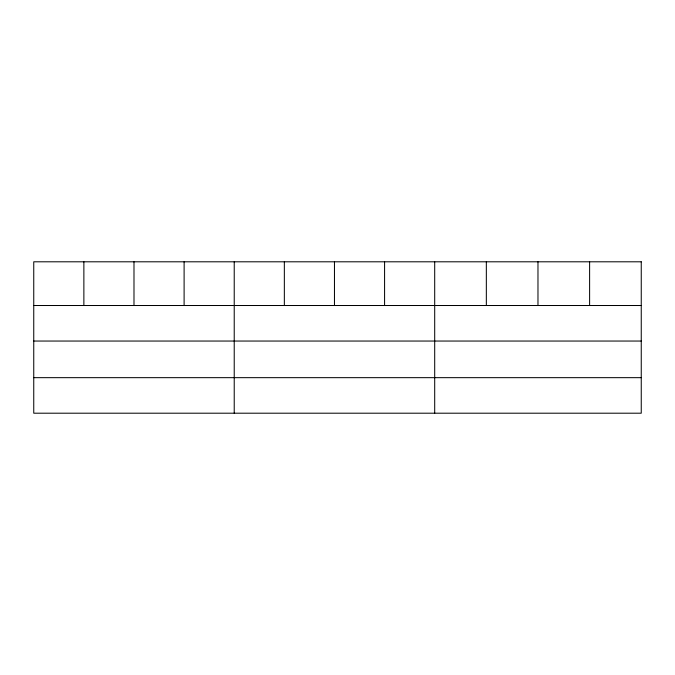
<?xml version="1.0" encoding="UTF-8"?>
<svg xmlns="http://www.w3.org/2000/svg" width="675" height="675" viewBox="0 0 675 675"><rect width="100%" height="100%" fill="white"/><g stroke="black" fill="none" stroke-linecap="round" stroke-linejoin="round"><path stroke-width="1.01" d="M33.75 305.505L641.25 305.505M33.75 341.044L641.25 341.044M33.75 377.663L641.25 377.663M589.612 261.799L589.612 305.505M537.975 261.799L537.975 305.505M486.337 261.799L486.337 305.505M434.7 261.799L434.7 413.201M384.581 261.799L384.581 305.505M334.462 261.799L334.462 305.505M284.344 261.799L284.344 305.505M234.225 261.799L234.225 413.201M184.106 261.799L184.106 305.505M133.988 261.799L133.988 305.505M83.869 261.799L83.869 305.505M641.25 261.799L33.75 261.799L33.75 413.201L641.25 413.201L641.25 261.799"/></g></svg>
